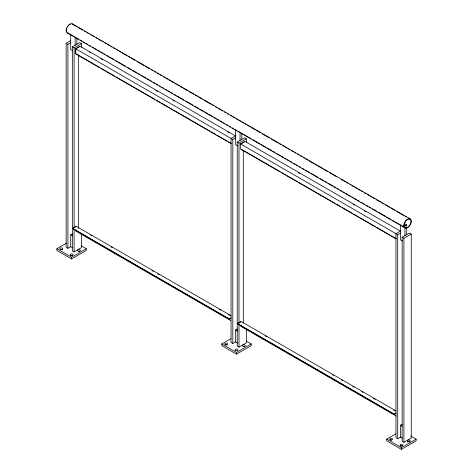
<?xml version="1.0" encoding="UTF-8"?>
<svg xmlns="http://www.w3.org/2000/svg" width="473" height="473" viewBox="0 0 473 473"><rect width="100%" height="100%" fill="white"/><g stroke="black" fill="none" stroke-linecap="round" stroke-linejoin="round"><path stroke-width="0.71" d="M72.606 247.787L70.713 246.693L67.911 248.307L66.149 247.29L66.149 43.268L70.442 40.79M66.149 43.268L67.911 44.291L70.713 42.676M81.457 233.632L81.457 247.627L74.095 251.878L72.328 250.861L72.328 46.839L79.695 42.588L81.457 43.611L81.457 47.294M72.328 46.839L74.095 47.862L81.457 43.611M231.25 143.691L75.568 53.81L75.568 48.713L79.984 46.159L235.666 136.041M79.766 46.543L75.792 48.837L75.792 53.686L100.034 67.68M230.972 318.146L229.239 319.145L72.44 228.358L76.118 226.236L231.001 315.657M72.44 228.619L73.593 227.951M74.746 227.282L75.899 226.62M235.962 135.645L231.055 138.477L231.055 342.499L232.817 343.516L235.619 341.902L237.511 342.996M75.568 48.713L232.817 139.5L235.619 137.88M70.713 246.693L70.713 234.791L72.475 233.774M246.362 329.58L246.362 342.836L239.001 347.087L237.239 346.065L237.239 142.048L244.6 137.797L246.362 138.82L246.362 142.497M237.239 142.048L239.001 143.071L246.362 138.82M81.409 245.901L86.317 248.733L86.317 250.436L71.594 258.932L56.872 250.436L56.872 248.733L66.687 243.069M396.155 238.9L240.473 149.019L240.473 143.916L244.89 141.368L400.572 231.25M240.698 144.046L244.671 141.752M56.872 248.733L71.594 257.235L86.317 248.733M72.44 228.358L229.239 318.891L231.078 317.826M403.676 225.166L404.941 225.893L406.709 224.876L406.709 226.265M395.877 413.355L394.145 414.354L237.345 323.567L241.023 321.445L395.907 410.866M237.345 323.822L240.804 321.823M400.868 230.854L395.96 233.686L395.96 437.702L397.722 438.725L400.525 437.111L402.417 438.199M240.473 143.916L397.722 234.703L400.525 233.088M235.619 341.902L235.619 330L237.381 328.977M402.145 237.257L409.506 233.006L411.274 234.023L411.274 438.045L403.907 442.296L402.145 441.274L402.145 237.257L403.907 238.274L411.274 234.023M246.315 341.11L251.222 343.942L251.222 345.639L236.5 354.141L221.778 345.639L221.778 343.942L230.978 338.627M221.778 343.942L236.5 352.444L251.222 343.942M237.345 323.567L394.145 414.1L395.984 413.035M400.525 437.111L400.525 425.209L402.287 424.186M410.605 435.964L416.128 439.151L416.128 440.848L401.406 449.35L386.683 440.848L386.683 439.151L395.883 433.836M386.683 439.151L401.406 447.647L416.128 439.151M72.428 23.887L410.192 218.893A5.203 3.004 -60 0 1 408.542 226.957A5.203 3.004 -60 0 1 404.037 224.35A5.203 3.004 -60 0 1 410.192 218.893M72.274 24.158L76.75 26.742M78.033 27.481L82.509 30.065M84.431 31.171L85.708 31.91M86.985 32.649L88.268 33.388M90.183 34.499L91.466 35.239M92.743 35.972L94.026 36.711M95.942 37.822L97.225 38.561M98.502 39.3L100.418 40.406M101.701 41.145L102.978 41.884M104.9 42.99L106.177 43.729M107.46 44.468L109.375 45.579M110.658 46.313L111.935 47.052M113.213 47.791L115.134 48.902M116.411 49.641L117.694 50.38M118.971 51.119L120.893 52.225M122.17 52.964L126.646 55.548M127.929 56.287L129.844 57.393M131.127 58.132L134.965 60.349M136.886 61.46L143.922 65.522M145.199 66.261L149.675 68.845M151.596 69.951L152.874 70.69M154.157 71.429L155.434 72.168M157.355 73.274L158.632 74.013M159.915 74.752L161.192 75.491M163.114 76.602L164.391 77.341M165.668 78.08L167.59 79.186M168.867 79.925L170.15 80.664M171.427 81.403L173.349 82.509M174.626 83.248L176.547 84.354M177.824 85.093L179.101 85.832M180.384 86.571L182.3 87.682M183.583 88.421L188.059 91.005M189.342 91.744L193.818 94.328M195.095 95.067L197.016 96.173M198.293 96.912L202.131 99.129M204.052 100.235L211.088 104.302M212.371 105.041L213.648 105.775M215.57 106.886L216.847 107.625M218.124 108.364L220.046 109.47M221.323 110.209L222.606 110.948M224.521 112.054L225.804 112.793M227.081 113.532L228.358 114.271M230.28 115.382L231.557 116.122M232.84 116.855L234.756 117.966M236.039 118.705L237.316 119.444M238.599 120.183L240.515 121.289M241.798 122.028L243.713 123.134M244.996 123.873L246.273 124.612M247.55 125.351L249.472 126.462M250.749 127.196L255.231 129.785M256.508 130.524L260.345 132.736M262.267 133.847L269.303 137.909M271.224 139.015L278.26 143.083M279.537 143.816L280.814 144.555M282.736 145.666L284.013 146.405M285.296 147.144L287.212 148.25M288.495 148.989L289.772 149.728M291.693 150.834L292.97 151.573M294.253 152.312L295.53 153.051M297.446 154.157L298.729 154.896M300.006 155.635L301.928 156.746M303.205 157.485L304.488 158.224M305.765 158.963L307.687 160.069M308.964 160.808L313.439 163.392M314.722 164.131L316.638 165.237M317.921 165.976L322.397 168.565M323.674 169.304L327.517 171.516M329.433 172.627L336.469 176.689M340.95 179.273L345.426 181.857M346.703 182.596L347.986 183.335M349.902 184.446L351.185 185.185M352.462 185.924L354.383 187.03M355.661 187.769L356.944 188.508M358.221 189.247L360.142 190.353M361.419 191.092L362.696 191.831M364.618 192.937L365.895 193.676M367.178 194.415L369.094 195.526M370.377 196.265L371.654 197.005M372.931 197.738L374.853 198.849M376.13 199.588L380.611 202.172M381.888 202.911L383.81 204.017M385.087 204.756L389.569 207.345M390.846 208.079L394.683 210.296M396.605 211.407L403.64 215.469M404.918 216.208L406.201 216.947M408.116 218.053L410.038 219.159A4.896 2.826 -60 0 1 408.483 226.738A4.896 2.826 -60 0 1 404.249 224.297A4.896 2.826 -60 0 1 410.038 219.159M404.184 223.416L406.709 224.876M68.017 32.998L73.138 35.954M74.415 36.693L78.896 39.277M80.174 40.016L82.095 41.127M83.372 41.866L84.655 42.605M85.932 43.345L87.854 44.45M89.131 45.189L90.408 45.928M92.33 47.034L93.607 47.773M94.89 48.512L96.805 49.618M98.088 50.357L99.365 51.096M100.643 51.835L102.564 52.946M103.841 53.686L105.124 54.425M107.04 55.53L108.323 56.269M109.6 57.008L114.082 59.592M115.997 60.698L117.274 61.437M118.557 62.176L125.593 66.238M127.515 67.349L131.352 69.566M132.629 70.306L137.111 72.889M138.388 73.628L140.31 74.734M141.587 75.473L146.062 78.057M147.345 78.796L149.261 79.907M150.544 80.647L151.821 81.386M153.098 82.119L155.02 83.23M156.297 83.969L157.58 84.708M159.496 85.814L160.779 86.553M162.056 87.292L163.977 88.398M165.254 89.137L166.531 89.876M167.814 90.615L169.73 91.727M171.013 92.46L172.29 93.199M174.212 94.31L175.489 95.049M176.772 95.788L183.808 99.85M185.723 100.956L192.759 105.018M194.681 106.129L198.518 108.341M199.801 109.08L204.277 111.669M205.554 112.408L207.476 113.514M208.753 114.253L213.234 116.837M214.511 117.576L216.433 118.688M217.71 119.421L218.987 120.16M220.27 120.899L222.186 122.01M223.469 122.749L224.746 123.488M226.668 124.594L227.945 125.333M229.228 126.072L230.505 126.811M232.426 127.917L233.703 128.656M234.98 129.395L236.902 130.501M238.179 131.24L239.462 131.979M241.378 133.09L242.661 133.829M243.938 134.569L250.974 138.63M252.895 139.736L259.931 143.798M261.208 144.537L265.69 147.121M266.967 147.86L271.443 150.449M272.726 151.189L274.642 152.294M275.925 153.033L277.202 153.772M278.485 154.511L280.4 155.617M281.683 156.356L283.599 157.462M284.882 158.201L286.159 158.94M287.436 159.679L289.358 160.79M290.635 161.53L291.918 162.263M293.834 163.374L295.117 164.113M296.394 164.852L297.671 165.591M299.592 166.697L300.869 167.436M302.152 168.175L304.068 169.281M305.351 170.02L309.827 172.61M311.11 173.343L318.146 177.41M320.061 178.516L323.899 180.733M325.182 181.472L327.097 182.578M328.38 183.317L332.856 185.901M334.139 186.64L336.055 187.751M337.338 188.491L338.615 189.224M339.892 189.963L341.813 191.074M343.091 191.813L344.374 192.552M345.651 193.291L347.572 194.397M348.849 195.136L350.771 196.242M352.048 196.981L353.325 197.72M354.608 198.459L356.524 199.571M357.807 200.304L359.084 201.043M361.005 202.154L362.283 202.893M363.56 203.632L364.843 204.371M366.758 205.477L368.041 206.216M369.318 206.955L370.601 207.694M372.517 208.8L376.999 211.384M378.276 212.123L385.312 216.185M386.595 216.924L391.07 219.513M392.348 220.252L394.269 221.358M395.546 222.097L400.028 224.681M401.305 225.42L405.142 227.637M67.225 32.903L404.989 227.909M89.338 52.065L90.615 52.805M100.82 58.699L102.736 59.805M155.694 90.378L157.604 91.484M172.917 100.323L174.194 101.062M227.791 132.002L229.062 132.742M298.268 172.692L299.545 173.431M353.136 204.371L354.413 205.111M364.624 211.005L365.895 211.738M72.606 50.57L70.713 49.476L70.713 34.003M237.511 145.779L235.619 144.685L235.619 130.17M402.417 240.982L400.525 239.888L400.525 224.734M101.311 68.419L105.781 70.997M107.052 71.73L114.708 76.153M115.986 76.892L154.908 99.36M156.185 100.099L160.649 102.676M161.926 103.41L169.582 107.832M170.859 108.571L172.131 109.304M173.408 110.043L209.776 131.039M211.053 131.778L215.517 134.356M216.794 135.089L227.005 140.984M228.282 141.723L230.83 143.195M241.336 149.261L280.252 171.729M281.53 172.468L285.994 175.045M287.271 175.779L297.482 181.673M298.759 182.412L335.126 203.408M336.404 204.147L340.867 206.725M342.145 207.458L352.35 213.353M353.627 214.092L375.32 226.614M376.597 227.353L389.994 235.087M391.272 235.826L396.374 238.77M90.615 235.116L91.898 235.856M111.096 246.941L112.379 247.681M152.058 270.591L153.341 271.331M157.816 273.914L159.099 274.653M219.259 309.389L220.542 310.128M228.223 314.563L229.5 315.302M265.122 335.865L266.405 336.605M332.324 374.663L333.607 375.402M341.287 379.837L342.564 380.576M352.805 386.488L354.088 387.227M361.768 391.662L363.045 392.401M373.286 398.313L375.207 399.425M393.767 410.138L395.044 410.877M230.783 320.546L75.899 231.126L75.899 229.837M396.327 416.122L240.804 326.335L240.804 325.046M70.713 234.791L72.606 235.885M235.619 330L237.511 331.094M400.525 425.209L402.417 426.303M406.709 227.661L406.709 234.62M404.941 225.893L404.941 235.643M403.907 238.274L403.907 442.296M401.406 447.647L401.406 449.35M397.722 234.703L397.722 438.725M243.299 150.118L243.299 322.982M241.798 133.102L241.798 139.411M240.036 132.014L240.036 140.434M239.001 143.071L239.001 347.087M236.5 352.444L236.5 354.141M232.817 139.5L232.817 343.516M78.394 54.909L78.394 228.512M76.892 38.425L76.892 44.208M75.13 37.278L75.13 45.225M74.095 47.862L74.095 227.572M74.095 229.044L74.095 251.878M71.594 257.235L71.594 258.932M67.911 44.291L67.911 248.307M67.988 33.14A5.203 3.004 -60 0 1 67.225 26.89A5.203 3.004 -60 0 1 73.013 24.43M66.486 31.36A4.896 2.826 -60 0 1 66.829 28.126M67.379 26.979A4.896 2.826 -60 0 1 70.725 24.017M407.584 442.06A1.46 0.84 0 0 1 409.896 442.019M400.418 446.181A1.46 0.84 0 0 1 402.186 446.092M390.373 440.121A1.46 0.84 0 0 1 391.827 440.121M243.264 346.573A1.46 0.84 0 0 1 244.375 346.555M225.16 345.048A1.46 0.84 0 0 1 227.223 345.048M78.358 251.37A1.46 0.84 0 0 1 79.807 251.453M70.92 255.639A1.46 0.84 0 0 1 72.375 255.674M60.254 249.839A1.46 0.84 0 0 1 62.318 249.839M407.915 441.534A1.46 0.84 0 0 0 410.221 440.931A1.46 0.84 0 0 0 408.169 440.085A1.46 0.84 0 0 0 407.915 441.534M400.625 445.808A1.46 0.84 0 0 0 402.86 445.134A1.46 0.84 0 0 0 400.732 444.354A1.46 0.84 0 0 0 400.625 445.808M390.373 439.878A1.46 0.84 0 0 0 392.555 439.151A1.46 0.84 0 0 0 390.373 438.418A1.46 0.84 0 0 0 390.373 439.878M243.01 346.325A1.46 0.84 0 0 0 245.31 345.728A1.46 0.84 0 0 0 243.264 344.876A1.46 0.84 0 0 0 243.01 346.325M235.72 350.605A1.46 0.84 0 0 0 237.954 349.925A1.46 0.84 0 0 0 235.826 349.145A1.46 0.84 0 0 0 235.72 350.605M225.467 344.669A1.46 0.84 0 0 0 227.649 343.942A1.46 0.84 0 0 0 225.467 343.215A1.46 0.84 0 0 0 225.467 344.669M78.104 251.116A1.46 0.84 0 0 0 80.404 250.519A1.46 0.84 0 0 0 78.358 249.667A1.46 0.84 0 0 0 78.104 251.116M70.814 255.396A1.46 0.84 0 0 0 73.049 254.722A1.46 0.84 0 0 0 70.92 253.936A1.46 0.84 0 0 0 70.814 255.396M60.556 249.46A1.46 0.84 0 0 0 62.743 248.733A1.46 0.84 0 0 0 60.556 248.006A1.46 0.84 0 0 0 60.556 249.46"/></g></svg>
